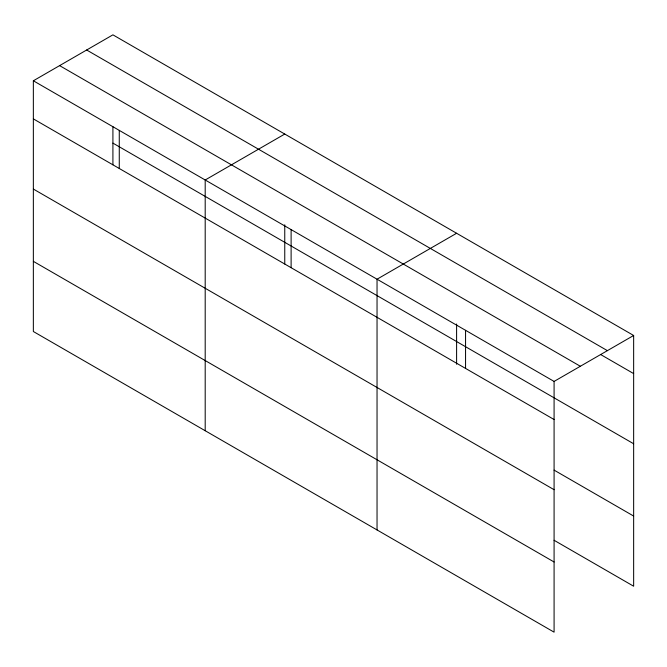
<?xml version="1.0" encoding="UTF-8"?>
<svg xmlns="http://www.w3.org/2000/svg" width="667" height="667" viewBox="0 0 667 667"><rect width="100%" height="100%" fill="white"/><g stroke="black" fill="none" stroke-linecap="round" stroke-linejoin="round"><path stroke-width="1" d="M284.759 224.787L284.759 264.015M456.603 324.004L456.603 364.265M33.35 80.782L554.085 381.424L554.085 632.158L33.35 331.516L33.35 80.782L112.915 34.842L633.65 335.484L633.65 586.218L554.069 540.27M284.759 134.059L205.194 179.99L205.194 430.724M456.603 233.267L377.038 279.206L377.038 529.94M554.085 381.424L633.65 335.484M86.66 50L607.395 350.642M600.567 354.494L633.65 373.595M59.605 65.616L580.34 366.266M112.915 143.113L633.65 443.763M33.35 118.884L554.085 419.526M554.069 470.11L633.65 516.05M33.35 189.053L554.085 489.695M33.35 261.347L554.085 561.989M465.558 330.315L465.558 368.417M291.112 229.598L291.112 267.7M119.268 130.382L119.268 168.493M112.915 126.605L112.915 164.807"/></g></svg>
